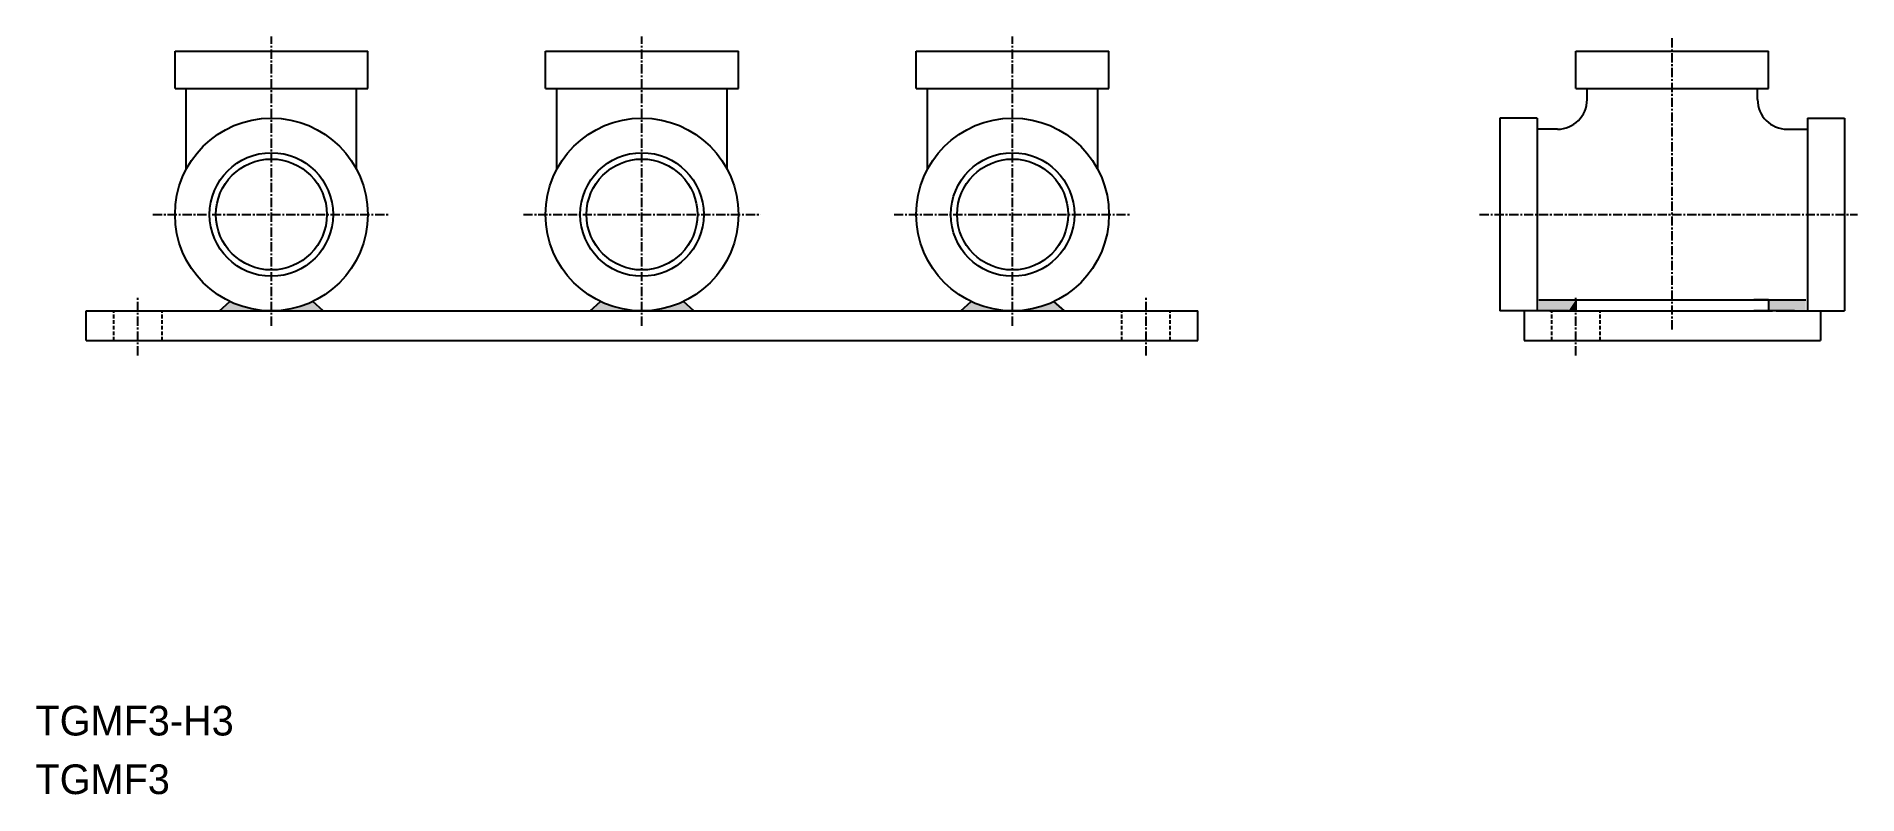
# Model space of a CAD drawing. Extents: x 430 to 676, y 2262 to 2364.
import ezdxf

# ---------------------------------------------------------------- set-up
doc = ezdxf.new("R2010")
doc.units = 0
doc.linetypes.add('CENTER', pattern=[2, 1.25, -0.25, 0.25, -0.25])
doc.linetypes.add('DASHED', pattern=[0.75, 0.5, -0.25])
doc.layers.get('0').update_dxf_attribs({"linetype": 'CONTINUOUS'})
doc.layers.add('CENTER', color=1, linetype='CENTER')

# ---------------------------------------------------------------- blocks, each defined once
blk = doc.blocks.new('*U356')
at = {"linetype": 'CONTINUOUS'}
for points in [[(151.44, 195.63), (150.03, 194.37), (154.16, 194.69)], [(154.16, 194.69), (150.03, 194.37), (157.03, 194.37)], [(159.89, 194.69), (157.03, 194.37), (164.03, 194.37)], [(162.61, 195.63), (159.89, 194.69), (164.03, 194.37)]]:
    blk.add_solid(points, dxfattribs=at)
blk = doc.blocks.new('*U357')
at = {"linetype": 'CONTINUOUS'}
for points in [[(201.44, 195.63), (200.03, 194.37), (204.16, 194.69)], [(204.16, 194.69), (200.03, 194.37), (207.03, 194.37)], [(209.89, 194.69), (207.03, 194.37), (214.03, 194.37)], [(212.61, 195.63), (209.89, 194.69), (214.03, 194.37)]]:
    blk.add_solid(points, dxfattribs=at)
blk = doc.blocks.new('*U358')
at = {"linetype": 'CONTINUOUS'}
for points in [[(251.44, 195.63), (250.03, 194.37), (254.16, 194.69)], [(254.16, 194.69), (250.03, 194.37), (257.03, 194.37)], [(259.89, 194.69), (257.03, 194.37), (264.03, 194.37)], [(262.61, 195.63), (259.89, 194.69), (264.03, 194.37)]]:
    blk.add_solid(points, dxfattribs=at)
blk = doc.blocks.new('*U359')
at = {"linetype": 'CONTINUOUS'}
for points in [[(328.03, 194.37), (333.03, 195.87), (328.03, 195.87)], [(333.03, 195.87), (328.03, 194.37), (332.03, 194.37)], [(333.03, 195.87), (332.03, 194.37), (333.03, 194.37)], [(364.03, 194.37), (364.03, 195.87), (359.03, 195.87)], [(359.03, 195.87), (362.53, 194.37), (364.03, 194.37)], [(359.03, 195.87), (359.03, 194.37), (362.53, 194.37)], [(362.53, 194.37), (359.03, 194.37), (360.03, 194.37)]]:
    blk.add_solid(points, dxfattribs=at)

msp = doc.modelspace()

# ---------------------------------------------------------------- linework, layer by layer
at = {"color": 7, "linetype": 'CONTINUOUS'}
for p, q in [((448.69, 2362.25), (474.69, 2362.25)), ((448.69, 2357.25), (448.69, 2362.25)), ((474.69, 2357.25), (474.69, 2362.25)), ((498.69, 2362.25), (524.69, 2362.25)), ((498.69, 2357.25), (498.69, 2362.25)), ((524.69, 2357.25), (524.69, 2362.25)), ((548.69, 2362.25), (574.69, 2362.25)), ((548.69, 2357.25), (548.69, 2362.25)), ((574.69, 2357.25), (574.69, 2362.25)), ((637.69, 2362.25), (663.69, 2362.25)), ((637.69, 2357.25), (637.69, 2362.25)), ((663.69, 2357.25), (663.69, 2362.25)), ((448.69, 2357.25), (474.69, 2357.25)), ((450.19, 2346.31), (450.19, 2357.25)), ((473.19, 2346.31), (473.19, 2357.25)), ((498.69, 2357.25), (524.69, 2357.25)), ((500.19, 2346.31), (500.19, 2357.25)), ((523.19, 2346.31), (523.19, 2357.25)), ((548.69, 2357.25), (574.69, 2357.25)), ((550.19, 2346.31), (550.19, 2357.25)), ((573.19, 2346.31), (573.19, 2357.25)), ((637.69, 2357.25), (663.69, 2357.25)), ((639.19, 2355.75), (639.19, 2357.25)), ((662.19, 2355.75), (662.19, 2357.25)), ((627.44, 2353.25), (627.44, 2327.25)), ((632.44, 2353.25), (627.44, 2353.25)), ((632.44, 2353.25), (632.44, 2327.25)), ((635.19, 2351.75), (632.44, 2351.75)), ((666.19, 2351.75), (668.94, 2351.75)), ((668.94, 2353.25), (668.94, 2327.25)), ((668.94, 2353.25), (673.94, 2353.25)), ((673.94, 2353.25), (673.94, 2327.25)), ((436.69, 2327.25), (586.69, 2327.25)), ((436.69, 2323.25), (436.69, 2327.25)), ((454.69, 2327.25), (456.1, 2328.51)), ((468.69, 2327.25), (467.27, 2328.51)), ((504.69, 2327.25), (506.1, 2328.51)), ((518.69, 2327.25), (517.27, 2328.51)), ((554.69, 2327.25), (556.1, 2328.51)), ((568.69, 2327.25), (567.27, 2328.51)), ((586.69, 2323.25), (586.69, 2327.25)), ((632.44, 2327.25), (627.44, 2327.25)), ((630.69, 2327.25), (630.69, 2324.75)), ((630.69, 2327.25), (630.69, 2323.25)), ((636.69, 2327.25), (631.69, 2327.25)), ((632.69, 2328.75), (668.69, 2328.75)), ((634.19, 2327.25), (637.69, 2327.25)), ((636.69, 2328.75), (638.69, 2328.75)), ((636.69, 2327.25), (664.19, 2327.25)), ((636.69, 2327.25), (664.19, 2327.25)), ((636.69, 2327.25), (639.69, 2327.25)), ((637.69, 2328.75), (637.69, 2327.25)), ((663.69, 2328.75), (661.69, 2328.75)), ((664.69, 2327.25), (661.69, 2327.25)), ((663.69, 2328.75), (663.69, 2327.25)), ((667.19, 2327.25), (663.69, 2327.25)), ((664.69, 2327.25), (669.69, 2327.25)), ((668.94, 2327.25), (673.94, 2327.25)), ((670.69, 2327.25), (670.69, 2324.75)), ((670.69, 2327.25), (670.69, 2323.25)), ((436.69, 2323.25), (586.69, 2323.25)), ((630.69, 2323.25), (670.69, 2323.25))]:
    msp.add_line(p, q, dxfattribs=at)
at = {"color": 3, "linetype": 'DASHED'}
for p, q in [((440.44, 2323.25), (440.44, 2327.25)), ((446.94, 2323.25), (446.94, 2327.25)), ((576.44, 2323.25), (576.44, 2327.25)), ((582.94, 2323.25), (582.94, 2327.25)), ((634.44, 2323.25), (634.44, 2327.25)), ((640.94, 2323.25), (640.94, 2327.25))]:
    msp.add_line(p, q, dxfattribs=at)
at = {"color": 7, "linetype": 'CONTINUOUS'}
for centre, radius in [((461.69, 2340.25), 13), ((511.69, 2340.25), 13), ((561.69, 2340.25), 13), ((461.69, 2340.25), 7.48), ((511.69, 2340.25), 7.48), ((561.69, 2340.25), 7.48)]:
    msp.add_circle(centre, radius, dxfattribs=at)
at = {"color": 3, "linetype": 'CONTINUOUS'}
for centre in [(461.69, 2340.25), (511.69, 2340.25), (561.69, 2340.25)]:
    msp.add_circle(centre, 8.33, dxfattribs=at)
at = {"color": 7, "linetype": 'CONTINUOUS'}
for centre, start, end in [((635.19, 2355.75), 270, 0), ((666.19, 2355.75), 180, 270)]:
    msp.add_arc(centre, 4, start, end, dxfattribs=at)
at = {"layer": 'CENTER', "color": 1, "linetype": 'CENTER'}
for p, q in [((461.69, 2325.25), (461.69, 2364.25)), ((511.69, 2325.25), (511.69, 2364.25)), ((561.69, 2325.25), (561.69, 2364.25)), ((445.69, 2340.25), (477.69, 2340.25)), ((495.69, 2340.25), (527.69, 2340.25)), ((545.69, 2340.25), (577.69, 2340.25)), ((624.69, 2340.25), (675.69, 2340.25))]:
    msp.add_line(p, q, dxfattribs=at)
at = {"layer": 'CENTER'}
for p, q in [((650.69, 2324.75), (650.69, 2364.25)), ((650.69, 2326.75), (650.69, 2355.25))]:
    msp.add_line(p, q, dxfattribs=at)
at = {"layer": 'CENTER', "linetype": 'CENTER'}
for p, q in [((443.69, 2321.25), (443.69, 2329.25)), ((579.69, 2321.25), (579.69, 2329.25)), ((637.69, 2321.25), (637.69, 2329.25))]:
    msp.add_line(p, q, dxfattribs=at)

# ---------------------------------------------------------------- block references
at = {"color": 7, "linetype": 'CONTINUOUS'}
for name in ['*U356', '*U357', '*U358', '*U359']:
    msp.add_blockref(name, (304.66, 2132.89), dxfattribs=at)

# ---------------------------------------------------------------- texts
for s, p in [('TGMF3-H3', (429.87, 2270.02)), ('TGMF3', (429.87, 2262.12))]:
    msp.add_text(s, height=4, dxfattribs=at).set_placement(p)

doc.saveas('drawing.dxf')
